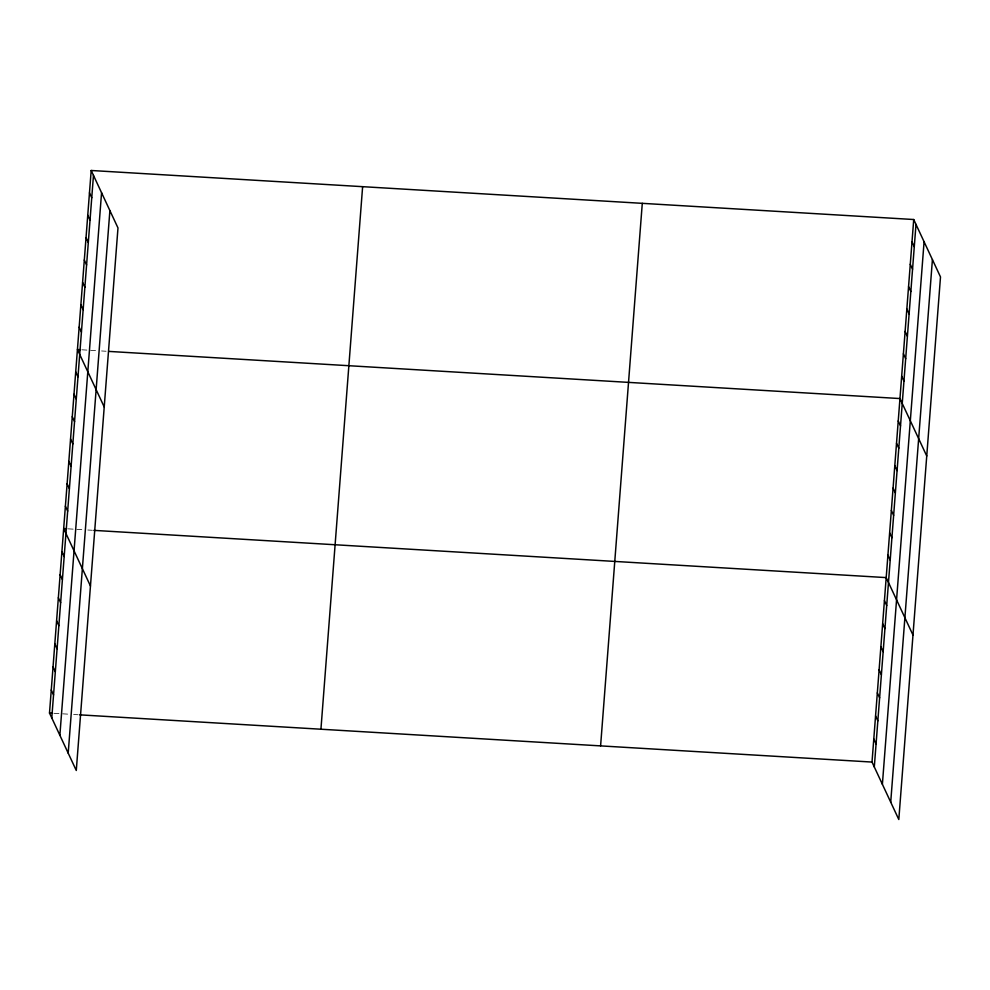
<?xml version="1.0" encoding="UTF-8"?>
<svg xmlns="http://www.w3.org/2000/svg" width="990" height="990" viewBox="0 0 990 990"><rect width="100%" height="100%" fill="white"/><g stroke="black" fill="none" stroke-linecap="round" stroke-linejoin="round"><path stroke-width="0.74" stroke-dasharray="4.95 3.71" d="M81.96 349.804L97.032 350.695M101.562 350.967L106.091 351.24M68.199 528.846L83.284 529.749M87.801 530.009L92.33 530.281M54.029 713.307L69.102 714.211M73.631 714.483L78.148 714.755"/><path stroke-width="1.49" d="M91.191 170.49L117.983 227.935L76.279 770.48L49.5 713.048L91.191 170.49L913.721 219.52L940.5 276.953L898.809 819.51L872.017 762.065L913.721 219.52M51.777 717.936L93.468 175.379M59.87 735.273L101.562 192.716M68.199 753.143L109.89 210.585M320.933 729.222L362.625 186.665M600.596 745.891L642.287 203.334M874.306 766.953L915.998 224.408M882.387 784.303L924.078 241.746M890.715 802.172L932.419 259.615M80.45 349.718L77.43 349.532L104.222 406.977M109.098 351.425L899.96 398.562L926.739 455.994M66.689 528.759L63.669 528.573L90.461 586.018M93.84 530.368L886.199 577.603L912.978 635.048M49.5 713.048L52.52 713.221M79.658 714.842L872.017 762.065M912 241.894L914.277 246.782M910.28 264.281L912.557 269.169M908.56 286.654L910.837 291.543M906.84 309.041L909.117 313.929M905.12 331.415L907.397 336.303M903.4 353.801L905.677 358.689M901.68 376.175L903.957 381.063M898.239 420.936L900.516 425.824M896.519 443.322L898.796 448.21M894.799 465.696L897.076 470.584M893.079 488.082L895.356 492.971M891.359 510.456L893.636 515.345M889.639 532.843L891.916 537.731M887.919 555.217L890.196 560.105M884.429 600.658L886.706 605.546M882.659 623.712L884.936 628.601M880.877 646.779L883.167 651.668M879.108 669.834L881.385 674.722M877.338 692.889L879.615 697.777M875.568 715.956L877.845 720.844M873.799 739.01L876.076 743.898M89.471 192.864L91.748 197.753M87.751 215.251L90.028 220.139M86.031 237.625L88.308 242.513M84.311 260.011L86.588 264.899M82.591 282.397L84.868 287.273M80.871 304.772L83.148 309.66M79.151 327.158L81.427 332.034M75.71 371.918L77.987 376.794M73.99 394.292L76.279 399.18M72.27 416.679L74.559 421.567M70.55 439.053L72.839 443.941M68.83 461.439L71.119 466.327M67.11 483.813L69.399 488.701M65.39 506.199L67.679 511.088M61.9 551.628L64.177 556.516M60.13 574.695L62.407 579.583M58.36 597.75L60.638 602.638M56.591 620.804L58.868 625.692M54.821 643.871L57.098 648.759M53.039 666.926L55.329 671.814M51.27 689.981L53.547 694.869"/></g></svg>
